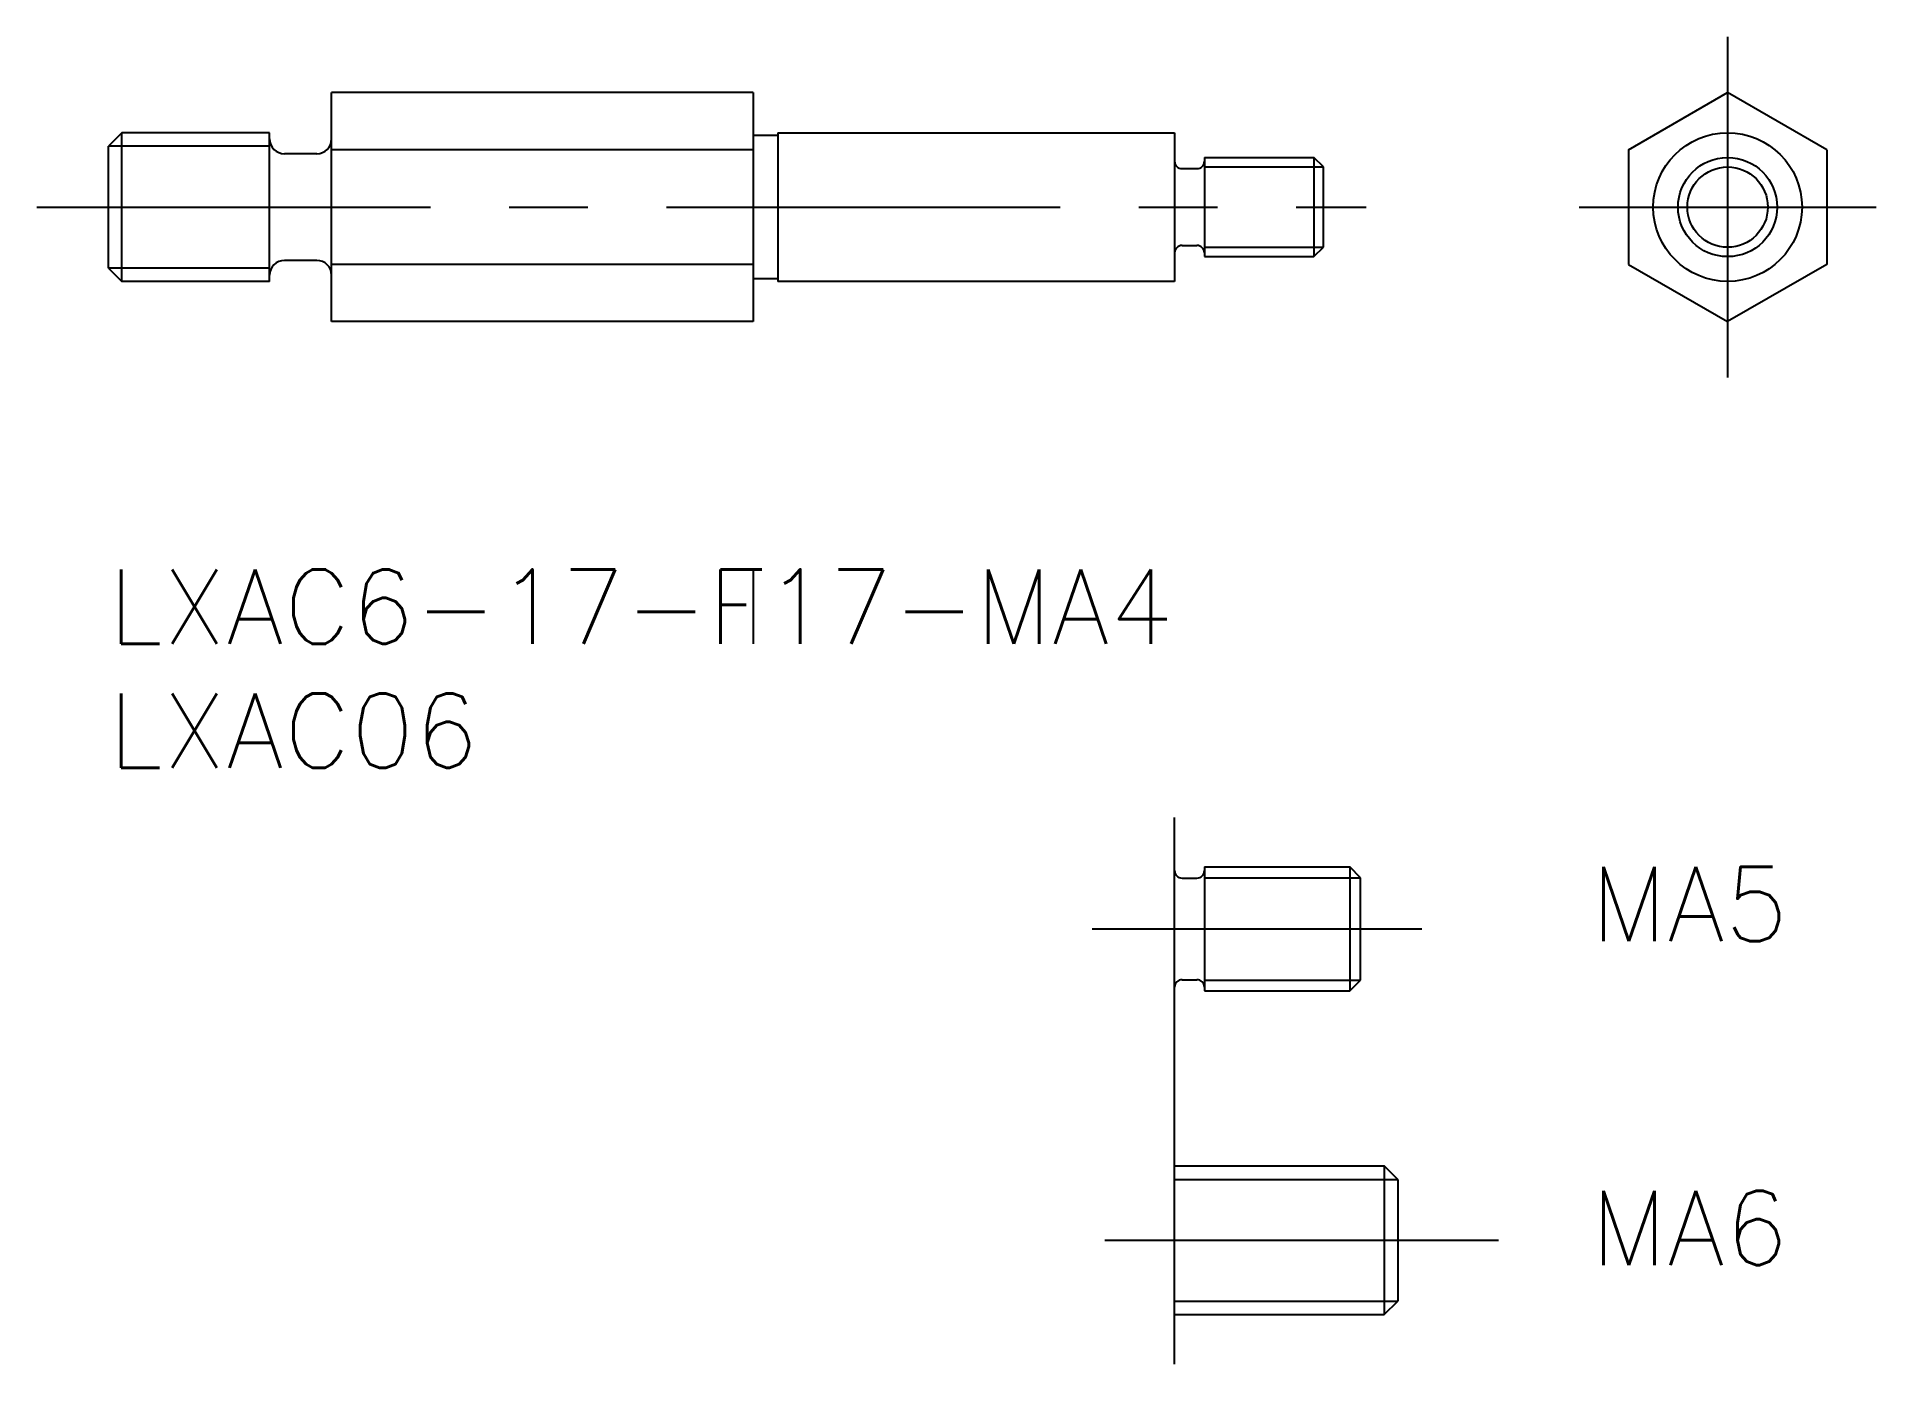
# Model space of a CAD drawing. Extents: x -2.9 to 71.3, y -32.1 to 21.5.
import ezdxf

# ---------------------------------------------------------------- set-up
doc = ezdxf.new("R2010")
doc.units = 0
doc.header["$LTSCALE"] = 0.5
doc.linetypes.add('CENTER', pattern=[50.8, 31.75, -6.35, 6.35, -6.35])
for name, color, linetype in [('MSM_CENTER', 1, 'CENTER'), ('MSM_CONTINUOUS', 7, 'CONTINUOUS'), ('MSM_NARROW', 5, 'CONTINUOUS'), ('MSM_PART_NUMBER', 7, 'CONTINUOUS')]:
    doc.layers.add(name, color=color, linetype=linetype)
doc.styles.get("Standard").update_dxf_attribs({"font": 'txt.shx', "height": 3, "bigfont": 'bigfont.shx'})

# ---------------------------------------------------------------- blocks, each defined once
blk = doc.blocks.new('*U13')
at = {"layer": 'MSM_PART_NUMBER'}
blk.add_text('LXAC6-17-F17-MA4', height=3, dxfattribs=at).set_placement((0, -3))
blk = doc.blocks.new('*U14')
at = {"layer": 'MSM_PART_NUMBER'}
blk.add_text('LXAC06', height=3, dxfattribs=at).set_placement((0, -8))
blk = doc.blocks.new('*U15')
at = {"layer": 'MSM_PART_NUMBER'}
blk.add_text('MA5', height=3, dxfattribs=at).set_placement((59.783, -15))
blk = doc.blocks.new('*U16')
at = {"layer": 'MSM_PART_NUMBER'}
blk.add_text('MA6', height=3, dxfattribs=at).set_placement((59.783, -28.06))

msp = doc.modelspace()

# ---------------------------------------------------------------- linework, layer by layer
at = {"layer": 'MSM_CENTER'}
for p, q in [((65.305, 21.489), (65.305, 7.749)), ((-2.89, 14.619), (50.729, 14.619)), ((59.313, 14.619), (71.298, 14.619)), ((39.68, -14.5), (52.967, -14.5)), ((40.19, -27.06), (56.7, -27.06))]:
    msp.add_line(p, q, dxfattribs=at)
at = {"layer": 'MSM_CONTINUOUS'}
for p, q in [((26, 19.238), (9, 19.238)), ((9, 10), (9, 19.238)), ((26, 19.238), (26, 10)), ((61.305, 16.928), (65.305, 19.238)), ((69.305, 16.928), (65.305, 19.238)), ((0.542, 17.619), (0, 17.077)), ((0, 12.16), (0, 17.077)), ((6.5, 17.619), (0.542, 17.619)), ((0.542, 11.619), (0.542, 17.619)), ((6.5, 11.619), (6.5, 17.619)), ((26, 17.519), (27, 17.519)), ((27, 17.619), (43, 17.619)), ((27, 17.619), (27, 11.619)), ((43, 17.619), (43, 11.619)), ((8.4, 16.769), (7.1, 16.769)), ((26, 16.928), (9, 16.928)), ((44.2, 16.619), (48.621, 16.619)), ((44.2, 16.619), (44.2, 12.619)), ((49, 16.24), (48.621, 16.619)), ((48.621, 16.619), (48.621, 12.619)), ((61.305, 16.928), (61.305, 12.309)), ((69.305, 16.928), (69.305, 12.309)), ((43.3, 16.169), (43.9, 16.169)), ((49, 12.998), (49, 16.24)), ((43.3, 13.069), (43.9, 13.069)), ((44.2, 12.619), (48.621, 12.619)), ((48.621, 12.619), (49, 12.998)), ((0, 12.16), (0.542, 11.619)), ((8.4, 12.469), (7.1, 12.469)), ((26, 12.309), (9, 12.309)), ((61.305, 12.309), (65.305, 10)), ((69.305, 12.309), (65.305, 10)), ((6.5, 11.619), (0.542, 11.619)), ((27, 11.719), (26, 11.719)), ((43, 11.619), (27, 11.619)), ((26, 10), (9, 10)), ((26, 0), (26, -3)), ((43, -32.06), (43, -10)), ((43.3, -12.45), (43.9, -12.45)), ((44.2, -12), (50.067, -12)), ((44.2, -12), (44.2, -17)), ((50.5, -12.433), (50.067, -12)), ((50.067, -12), (50.067, -17)), ((50.5, -16.567), (50.5, -12.433)), ((43.3, -16.55), (43.9, -16.55)), ((44.2, -17), (50.067, -17)), ((50.067, -17), (50.5, -16.567)), ((43, -24.06), (51.459, -24.06)), ((52, -24.602), (51.459, -24.06)), ((51.459, -24.06), (51.459, -30.06)), ((52, -24.602), (52, -29.519)), ((51.459, -30.06), (52, -29.519)), ((43, -30.06), (51.459, -30.06))]:
    msp.add_line(p, q, dxfattribs=at)
for radius in [3, 2]:
    msp.add_circle((65.305, 14.619), radius, dxfattribs=at)
for centre, radius, start, end in [((7.1, 17.369), 0.6, 180, 270), ((8.4, 17.369), 0.6, 270, 0), ((43.3, 16.469), 0.3, 180, 270), ((43.9, 16.469), 0.3, 270, 0), ((43.3, 12.769), 0.3, 90, 180), ((43.9, 12.769), 0.3, 0, 90), ((7.1, 11.869), 0.6, 90, 180), ((8.4, 11.869), 0.6, 0, 90), ((43.3, -12.15), 0.3, 180, 270), ((43.9, -12.15), 0.3, 270, 0), ((43.3, -16.85), 0.3, 90, 180), ((43.9, -16.85), 0.3, 0, 90)]:
    msp.add_arc(centre, radius, start, end, dxfattribs=at)
at = {"layer": 'MSM_NARROW'}
for p, q in [((6.5, 17.077), (0, 17.077)), ((44.2, 16.24), (49, 16.24)), ((44.2, 12.998), (49, 12.998)), ((6.5, 12.16), (0, 12.16)), ((44.2, -12.433), (50.5, -12.433)), ((44.2, -16.567), (50.5, -16.567)), ((43, -24.602), (52, -24.602)), ((43, -29.519), (52, -29.519))]:
    msp.add_line(p, q, dxfattribs=at)
msp.add_circle((65.305, 14.619), 1.621, dxfattribs=at)

# ---------------------------------------------------------------- block references
at = {"layer": 'MSM_CONTINUOUS'}
for name in ['*U13', '*U14', '*U15', '*U16']:
    msp.add_blockref(name, (0, 0), dxfattribs=at)

doc.saveas('drawing.dxf')
